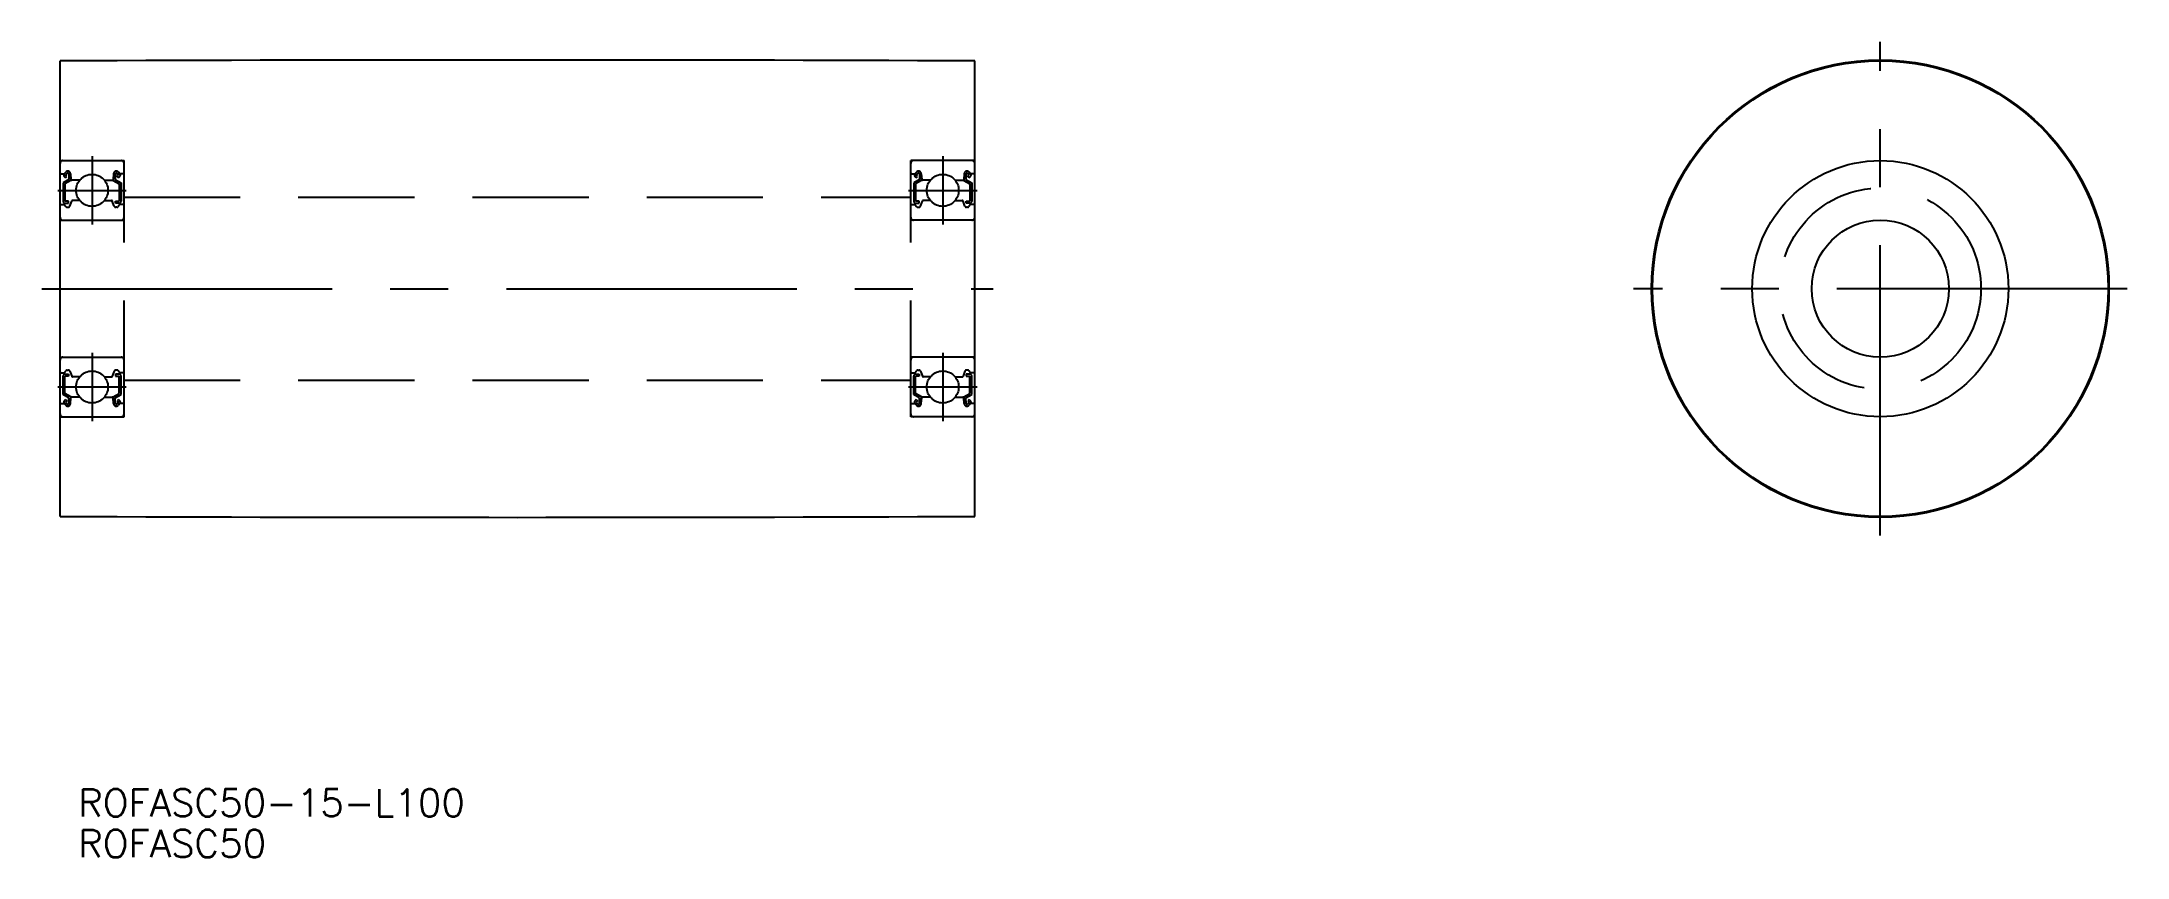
# Model space of a CAD drawing. Extents: x 48 to 276, y -62 to 27.
import ezdxf

# ---------------------------------------------------------------- set-up
doc = ezdxf.new("R2010")
doc.units = 0
doc.linetypes.add('CENTER', pattern=[50.8, 31.75, -6.35, 6.35, -6.35])
doc.linetypes.add('DASHED', pattern=[19.05, 12.7, -6.35])
doc.layers.get('0').update_dxf_attribs({"linetype": 'CONTINUOUS'})
doc.layers.add('CENTER', color=1, linetype='CONTINUOUS')
doc.styles.get("Standard").update_dxf_attribs({"font": 'txt.shx', "height": 3, "bigfont": 'bigfont.shx'})

# ---------------------------------------------------------------- blocks, each defined once
blk = doc.blocks.new('*U9')
at = {"color": 7, "linetype": 'CONTINUOUS'}
blk.add_text('ROFASC50-15-L100', height=3, dxfattribs=at).set_placement((51.97, -57.71))
blk = doc.blocks.new('*U10')
at = {"color": 7, "linetype": 'CONTINUOUS'}
blk.add_text('ROFASC50', height=3, dxfattribs=at).set_placement((51.97, -62.17))

msp = doc.modelspace()

# ---------------------------------------------------------------- linework, layer by layer
at = {"color": 7, "linetype": 'CONTINUOUS'}
for p, q in [((50, -24.9), (50, 24.9)), ((150, -24.9), (150, 24.9))]:
    msp.add_line(p, q, dxfattribs=at)
at = {"color": 3, "linetype": 'DASHED'}
for p, q in [((50, 14), (57, 14)), ((57, -14), (57, 14)), ((143, -14), (143, 14)), ((150, 14), (143, 14)), ((50.1, 12.55), (50.46, 12.55)), ((50.98, 11.95), (50.33, 11.57)), ((50.33, 11.57), (50.33, 9.55)), ((50.45, 12.54), (50.62, 12.74)), ((50.6, 12.12), (50.46, 12.27)), ((51.18, 11.83), (50.53, 11.46)), ((50.53, 11.46), (50.53, 9.55)), ((50.6, 12.41), (50.77, 12.61)), ((50.74, 12.27), (50.6, 12.41)), ((50.6, 12.12), (50.74, 12.27)), ((50.95, 12.55), (50.98, 11.95)), ((51.15, 12.57), (51.2, 11.94)), ((51.18, 12.2), (51.18, 11.83)), ((52.14, 11.85), (51.3, 11.85)), ((54.86, 11.85), (55.7, 11.85)), ((55.85, 12.57), (55.8, 11.94)), ((55.82, 12.2), (55.82, 11.83)), ((55.82, 11.83), (56.47, 11.46)), ((56.05, 12.55), (56.02, 11.95)), ((56.02, 11.95), (56.67, 11.57)), ((56.4, 12.41), (56.23, 12.61)), ((56.26, 12.27), (56.4, 12.41)), ((56.4, 12.12), (56.26, 12.27)), ((56.55, 12.54), (56.38, 12.74)), ((56.4, 12.12), (56.54, 12.27)), ((56.47, 11.46), (56.47, 9.55)), ((56.9, 12.55), (56.54, 12.55)), ((56.67, 11.57), (56.67, 9.55)), ((143.1, 12.55), (143.46, 12.55)), ((143.98, 11.95), (143.33, 11.57)), ((143.33, 11.57), (143.33, 9.55)), ((143.45, 12.54), (143.62, 12.74)), ((143.6, 12.12), (143.46, 12.27)), ((144.18, 11.83), (143.53, 11.46)), ((143.53, 11.46), (143.53, 9.55)), ((143.6, 12.41), (143.77, 12.61)), ((143.74, 12.27), (143.6, 12.41)), ((143.6, 12.12), (143.74, 12.27)), ((143.95, 12.55), (143.98, 11.95)), ((144.15, 12.57), (144.2, 11.94)), ((144.18, 12.2), (144.18, 11.83)), ((145.14, 11.85), (144.3, 11.85)), ((147.86, 11.85), (148.7, 11.85)), ((148.85, 12.57), (148.8, 11.94)), ((148.82, 12.2), (148.82, 11.83)), ((148.82, 11.83), (149.47, 11.46)), ((149.05, 12.55), (149.02, 11.95)), ((149.02, 11.95), (149.67, 11.57)), ((149.4, 12.41), (149.23, 12.61)), ((149.26, 12.27), (149.4, 12.41)), ((149.4, 12.12), (149.26, 12.27)), ((149.55, 12.54), (149.38, 12.74)), ((149.4, 12.12), (149.54, 12.27)), ((149.47, 11.46), (149.47, 9.55)), ((149.9, 12.55), (149.54, 12.55)), ((149.67, 11.57), (149.67, 9.55)), ((50.1, 9.2), (50.45, 9.2)), ((50.45, 9.2), (50.64, 8.97)), ((50.93, 9.55), (50.53, 9.55)), ((50.53, 9.35), (50.93, 9.35)), ((50.93, 9.35), (50.93, 9.55)), ((51.08, 9.03), (51.28, 9.58)), ((52.14, 9.65), (51.37, 9.65)), ((54.86, 9.65), (55.63, 9.65)), ((55.92, 9.03), (55.72, 9.58)), ((56.07, 9.35), (56.07, 9.55)), ((56.07, 9.55), (56.47, 9.55)), ((56.47, 9.35), (56.07, 9.35)), ((56.55, 9.2), (56.36, 8.97)), ((56.9, 9.2), (56.55, 9.2)), ((57, 10), (143, 10)), ((143.1, 9.2), (143.45, 9.2)), ((143.45, 9.2), (143.64, 8.97)), ((143.93, 9.55), (143.53, 9.55)), ((143.53, 9.35), (143.93, 9.35)), ((143.93, 9.35), (143.93, 9.55)), ((144.08, 9.03), (144.28, 9.58)), ((145.14, 9.65), (144.37, 9.65)), ((147.86, 9.65), (148.63, 9.65)), ((148.92, 9.03), (148.72, 9.58)), ((149.07, 9.35), (149.07, 9.55)), ((149.07, 9.55), (149.47, 9.55)), ((149.47, 9.35), (149.07, 9.35)), ((149.55, 9.2), (149.36, 8.97)), ((149.9, 9.2), (149.55, 9.2)), ((50, 7.5), (57, 7.5)), ((50.79, 8.9), (50.89, 8.9)), ((56.21, 8.9), (56.11, 8.9)), ((150, 7.5), (143, 7.5)), ((143.79, 8.9), (143.89, 8.9)), ((149.21, 8.9), (149.11, 8.9)), ((50, -7.5), (57, -7.5)), ((50.45, -9.2), (50.64, -8.97)), ((50.79, -8.9), (50.89, -8.9)), ((51.08, -9.03), (51.28, -9.58)), ((55.92, -9.03), (55.72, -9.58)), ((56.21, -8.9), (56.11, -8.9)), ((56.55, -9.2), (56.36, -8.97)), ((150, -7.5), (143, -7.5)), ((143.45, -9.2), (143.64, -8.97)), ((143.79, -8.9), (143.89, -8.9)), ((144.08, -9.03), (144.28, -9.58)), ((148.92, -9.03), (148.72, -9.58)), ((149.21, -8.9), (149.11, -8.9)), ((149.55, -9.2), (149.36, -8.97)), ((50.1, -9.2), (50.45, -9.2)), ((50.33, -11.57), (50.33, -9.55)), ((50.53, -9.35), (50.93, -9.35)), ((50.53, -11.46), (50.53, -9.55)), ((50.93, -9.55), (50.53, -9.55)), ((50.93, -9.35), (50.93, -9.55)), ((52.14, -9.65), (51.37, -9.65)), ((54.86, -9.65), (55.63, -9.65)), ((56.07, -9.35), (56.07, -9.55)), ((56.47, -9.35), (56.07, -9.35)), ((56.07, -9.55), (56.47, -9.55)), ((56.47, -11.46), (56.47, -9.55)), ((56.9, -9.2), (56.55, -9.2)), ((56.67, -11.57), (56.67, -9.55)), ((57, -10), (143, -10)), ((143.1, -9.2), (143.45, -9.2)), ((143.33, -11.57), (143.33, -9.55)), ((143.53, -9.35), (143.93, -9.35)), ((143.53, -11.46), (143.53, -9.55)), ((143.93, -9.55), (143.53, -9.55)), ((143.93, -9.35), (143.93, -9.55)), ((145.14, -9.65), (144.37, -9.65)), ((147.86, -9.65), (148.63, -9.65)), ((149.07, -9.35), (149.07, -9.55)), ((149.47, -9.35), (149.07, -9.35)), ((149.07, -9.55), (149.47, -9.55)), ((149.47, -11.46), (149.47, -9.55)), ((149.9, -9.2), (149.55, -9.2)), ((149.67, -11.57), (149.67, -9.55)), ((50.1, -12.55), (50.46, -12.55)), ((50.98, -11.95), (50.33, -11.57)), ((50.45, -12.54), (50.62, -12.74)), ((50.6, -12.12), (50.46, -12.27)), ((51.18, -11.83), (50.53, -11.46)), ((50.6, -12.12), (50.74, -12.27)), ((50.74, -12.27), (50.6, -12.41)), ((50.6, -12.41), (50.77, -12.61)), ((50.95, -12.55), (50.98, -11.95)), ((51.15, -12.57), (51.2, -11.94)), ((51.18, -12.2), (51.18, -11.83)), ((52.14, -11.85), (51.3, -11.85)), ((54.86, -11.85), (55.7, -11.85)), ((55.85, -12.57), (55.8, -11.94)), ((55.82, -11.83), (56.47, -11.46)), ((55.82, -12.2), (55.82, -11.83)), ((56.02, -11.95), (56.67, -11.57)), ((56.05, -12.55), (56.02, -11.95)), ((56.4, -12.41), (56.23, -12.61)), ((56.4, -12.12), (56.26, -12.27)), ((56.26, -12.27), (56.4, -12.41)), ((56.55, -12.54), (56.38, -12.74)), ((56.4, -12.12), (56.54, -12.27)), ((56.9, -12.55), (56.54, -12.55)), ((143.1, -12.55), (143.46, -12.55)), ((143.98, -11.95), (143.33, -11.57)), ((143.45, -12.54), (143.62, -12.74)), ((143.6, -12.12), (143.46, -12.27)), ((144.18, -11.83), (143.53, -11.46)), ((143.6, -12.12), (143.74, -12.27)), ((143.74, -12.27), (143.6, -12.41)), ((143.6, -12.41), (143.77, -12.61)), ((143.95, -12.55), (143.98, -11.95)), ((144.15, -12.57), (144.2, -11.94)), ((144.18, -12.2), (144.18, -11.83)), ((145.14, -11.85), (144.3, -11.85)), ((147.86, -11.85), (148.7, -11.85)), ((148.85, -12.57), (148.8, -11.94)), ((148.82, -11.83), (149.47, -11.46)), ((148.82, -12.2), (148.82, -11.83)), ((149.02, -11.95), (149.67, -11.57)), ((149.05, -12.55), (149.02, -11.95)), ((149.4, -12.41), (149.23, -12.61)), ((149.4, -12.12), (149.26, -12.27)), ((149.26, -12.27), (149.4, -12.41)), ((149.55, -12.54), (149.38, -12.74)), ((149.4, -12.12), (149.54, -12.27)), ((149.9, -12.55), (149.54, -12.55)), ((50, -14), (57, -14)), ((150, -14), (143, -14))]:
    msp.add_line(p, q, dxfattribs=at)
at = {"color": 7, "linetype": 'CONTINUOUS'}
for radius in [25, 24.9, 14, 7.5]:
    msp.add_circle((249, 0), radius, dxfattribs=at)
at = {"color": 3, "linetype": 'DASHED'}
for centre, radius in [((53.5, 10.75), 1.75), ((146.5, 10.75), 1.75), ((249, 0), 11), ((53.5, -10.75), 1.75), ((146.5, -10.75), 1.75)]:
    msp.add_circle(centre, radius, dxfattribs=at)
at = {"color": 7, "linetype": 'CONTINUOUS'}
for centre, start, end in [((100, -12475.05), 89.770817, 90.229183), ((100, 12475.05), 269.770817, 270.229183)]:
    msp.add_arc(centre, 12500.05, start, end, dxfattribs=at)
at = {"color": 3, "linetype": 'DASHED'}
for centre, radius, start, end in [((50.3, 13.7), 0.3, 90, 180), ((56.7, 13.7), 0.3, 0, 90), ((143.3, 13.7), 0.3, 90, 180), ((149.7, 13.7), 0.3, 0, 90), ((50.1, 12.65), 0.1, 180, 270), ((50.6, 12.41), 0.2, 140.1364, 224.998), ((50.85, 12.55), 0.3, 4.9347, 140.1364), ((50.85, 12.55), 0.1, 3.1017, 139.9503), ((51.3, 11.95), 0.1, 184.9347, 270), ((55.7, 11.95), 0.1, 270, 355.0653), ((56.15, 12.55), 0.3, 39.8636, 175.0653), ((56.15, 12.55), 0.1, 40.0497, 176.8983), ((56.4, 12.41), 0.2, 315.002, 39.8636), ((56.9, 12.65), 0.1, 270, 0), ((143.1, 12.65), 0.1, 180, 270), ((143.6, 12.41), 0.2, 140.1364, 224.998), ((143.85, 12.55), 0.3, 4.9347, 140.1364), ((143.85, 12.55), 0.1, 3.1017, 139.9503), ((144.3, 11.95), 0.1, 184.9347, 270), ((148.7, 11.95), 0.1, 270, 355.0653), ((149.15, 12.55), 0.3, 39.8636, 175.0653), ((149.15, 12.55), 0.1, 40.0497, 176.8983), ((149.4, 12.41), 0.2, 315.002, 39.8636), ((149.9, 12.65), 0.1, 270, 0), ((50.1, 9.1), 0.1, 90, 180), ((50.53, 9.55), 0.2, 180, 270), ((51.37, 9.55), 0.1, 90, 159.9926), ((55.63, 9.55), 0.1, 20.0074, 90), ((56.47, 9.55), 0.2, 270, 0), ((56.9, 9.1), 0.1, 0, 90), ((143.1, 9.1), 0.1, 90, 180), ((143.53, 9.55), 0.2, 180, 270), ((144.37, 9.55), 0.1, 90, 159.9926), ((148.63, 9.55), 0.1, 20.0074, 90), ((149.47, 9.55), 0.2, 270, 0), ((149.9, 9.1), 0.1, 0, 90), ((50.3, 7.8), 0.3, 180, 270), ((50.79, 9.1), 0.2, 219.9772, 270), ((50.89, 9.1), 0.2, 270, 339.9926), ((56.11, 9.1), 0.2, 200.0074, 270), ((56.21, 9.1), 0.2, 270, 320.0228), ((56.7, 7.8), 0.3, 270, 0), ((143.3, 7.8), 0.3, 180, 270), ((143.79, 9.1), 0.2, 219.9772, 270), ((143.89, 9.1), 0.2, 270, 339.9926), ((149.11, 9.1), 0.2, 200.0074, 270), ((149.21, 9.1), 0.2, 270, 320.0228), ((149.7, 7.8), 0.3, 270, 0), ((50.3, -7.8), 0.3, 90, 180), ((50.1, -9.1), 0.1, 180, 270), ((50.79, -9.1), 0.2, 90, 140.0228), ((50.89, -9.1), 0.2, 20.0074, 90), ((56.11, -9.1), 0.2, 90, 159.9926), ((56.21, -9.1), 0.2, 39.9772, 90), ((56.7, -7.8), 0.3, 0, 90), ((56.9, -9.1), 0.1, 270, 0), ((143.3, -7.8), 0.3, 90, 180), ((143.1, -9.1), 0.1, 180, 270), ((143.79, -9.1), 0.2, 90, 140.0228), ((143.89, -9.1), 0.2, 20.0074, 90), ((149.11, -9.1), 0.2, 90, 159.9926), ((149.21, -9.1), 0.2, 39.9772, 90), ((149.7, -7.8), 0.3, 0, 90), ((149.9, -9.1), 0.1, 270, 0), ((50.53, -9.55), 0.2, 90, 180), ((51.37, -9.55), 0.1, 200.0074, 270), ((55.63, -9.55), 0.1, 270, 339.9926), ((56.47, -9.55), 0.2, 0, 90), ((143.53, -9.55), 0.2, 90, 180), ((144.37, -9.55), 0.1, 200.0074, 270), ((148.63, -9.55), 0.1, 270, 339.9926), ((149.47, -9.55), 0.2, 0, 90), ((50.1, -12.65), 0.1, 90, 180), ((50.6, -12.41), 0.2, 135.002, 219.8636), ((50.85, -12.55), 0.3, 219.8636, 355.0653), ((50.85, -12.55), 0.1, 220.0497, 356.8983), ((51.3, -11.95), 0.1, 90, 175.0653), ((55.7, -11.95), 0.1, 4.9347, 90), ((56.15, -12.55), 0.3, 184.9347, 320.1364), ((56.15, -12.55), 0.1, 183.1017, 319.9503), ((56.4, -12.41), 0.2, 320.1364, 44.998), ((56.9, -12.65), 0.1, 0, 90), ((143.1, -12.65), 0.1, 90, 180), ((143.6, -12.41), 0.2, 135.002, 219.8636), ((143.85, -12.55), 0.3, 219.8636, 355.0653), ((143.85, -12.55), 0.1, 220.0497, 356.8983), ((144.3, -11.95), 0.1, 90, 175.0653), ((148.7, -11.95), 0.1, 4.9347, 90), ((149.15, -12.55), 0.3, 184.9347, 320.1364), ((149.15, -12.55), 0.1, 183.1017, 319.9503), ((149.4, -12.41), 0.2, 320.1364, 44.998), ((149.9, -12.65), 0.1, 0, 90), ((50.3, -13.7), 0.3, 180, 270), ((56.7, -13.7), 0.3, 270, 0), ((143.3, -13.7), 0.3, 180, 270), ((149.7, -13.7), 0.3, 270, 0)]:
    msp.add_arc(centre, radius, start, end, dxfattribs=at)
at = {"layer": 'CENTER', "color": 1, "linetype": 'CENTER'}
for p, q in [((249, -27), (249, 27)), ((53.5, 14.5), (53.5, 7)), ((146.5, 14.5), (146.5, 7)), ((49.75, 10.75), (57.25, 10.75)), ((142.75, 10.75), (150.25, 10.75)), ((48, 0), (152, 0)), ((276, 0), (222, 0)), ((53.5, -7), (53.5, -14.5)), ((146.5, -7), (146.5, -14.5)), ((49.75, -10.75), (57.25, -10.75)), ((142.75, -10.75), (150.25, -10.75))]:
    msp.add_line(p, q, dxfattribs=at)

# ---------------------------------------------------------------- block references
at = {"color": 7, "linetype": 'CONTINUOUS'}
for name in ['*U9', '*U10']:
    msp.add_blockref(name, (0, 0), dxfattribs=at)

doc.saveas('drawing.dxf')
